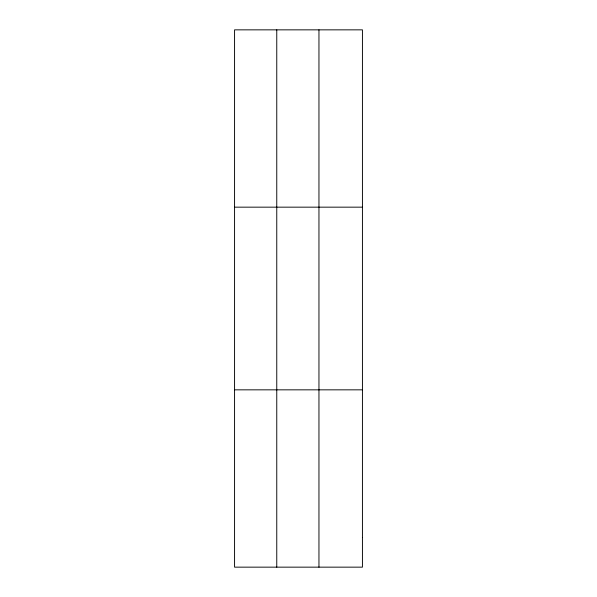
<?xml version="1.0" encoding="UTF-8"?>
<svg xmlns="http://www.w3.org/2000/svg" width="597" height="597" viewBox="0 0 597 597"><rect width="100%" height="100%" fill="white"/><g stroke="black" fill="none" stroke-linecap="round" stroke-linejoin="round"><path stroke-width="0.9" d="M276.762 567.15L276.762 29.85M318.955 567.15L318.955 29.85M234.569 207.159L362.431 207.159M234.569 389.841L362.431 389.841M362.431 537.598L362.431 567.15L234.569 567.15L234.569 29.85L362.431 29.85L362.431 537.598"/></g></svg>
